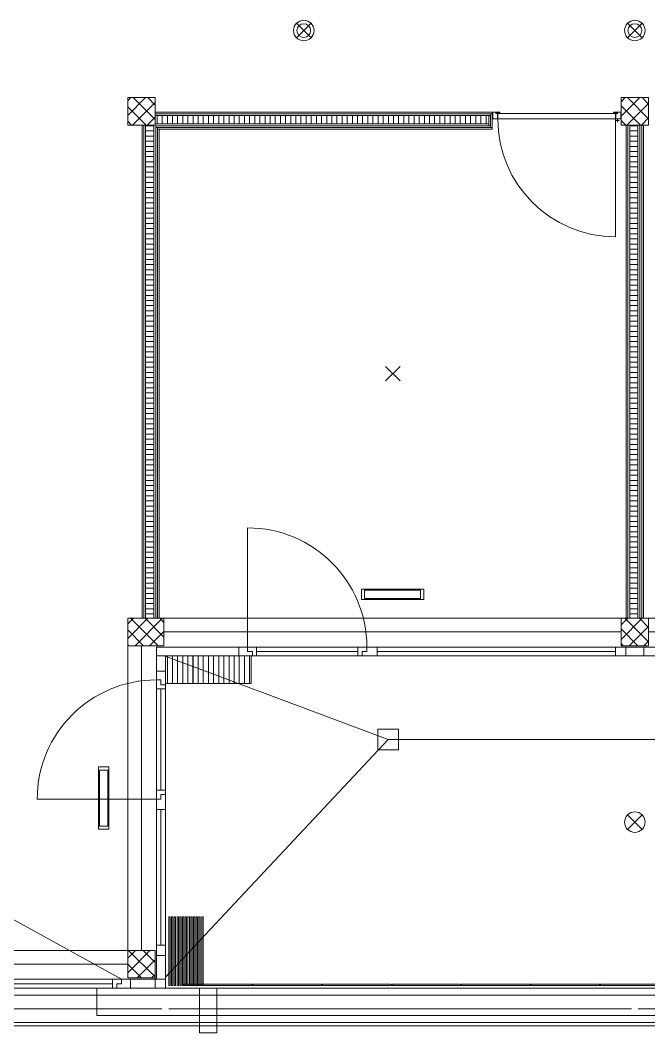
# Model space of a CAD drawing. Extents: x -5275 to 65950, y -3225 to 18875.
# Drawn here: x 15041 to 19626, y -500 to 6890 of the extents above; entities that cross this region are included whole.
import ezdxf

# ---------------------------------------------------------------- set-up
doc = ezdxf.new("R2010")
doc.units = 0
doc.header["$LTSCALE"] = 50
doc.layers.get('0').update_dxf_attribs({"lineweight": 25})
doc.layers.add('Zargen Fenster', color=7, linetype='Continuous', lineweight=25)

# ---------------------------------------------------------------- blocks, each defined once
blk = doc.blocks.new('Blockreferenz-A0MJL02XFC', base_point=(15825, 2325))
at = {"layer": 'Zargen Fenster', "color": 8, "lineweight": 13, "true_color": 0x808080}
for p, q in [((15825, 2483.5), (15866.5, 2525)), ((15825, 2377.4), (15972.6, 2525)), ((16046.7, 2325), (15846.7, 2525)), ((15878.7, 2325), (16078.7, 2525)), ((16089.5, 2388.3), (15952.8, 2525)), ((16089.5, 2494.4), (16058.9, 2525)), ((15940.7, 2325), (15825, 2440.7)), ((15984.7, 2325), (16089.5, 2429.8)), ((15834.6, 2325), (15825, 2334.6))]:
    blk.add_line(p, q, dxfattribs=at)
blk = doc.blocks.new('Blockreferenz-A0MJL0BNFC', base_point=(15825, -100))
at = {"layer": 'Zargen Fenster', "color": 8, "lineweight": 13, "true_color": 0x808080}
for p, q in [((15825, 44), (15881, 100)), ((15825, -62.1), (15987.1, 100)), ((16025, -92.8), (15832.2, 100)), ((16025, 13.3), (15938.3, 100)), ((15926.1, -100), (15825, 1.1)), ((15893.2, -100), (16025, 31.8)), ((15999.2, -100), (16025, -74.2))]:
    blk.add_line(p, q, dxfattribs=at)
blk = doc.blocks.new('Blockreferenz-A0MJL0BPFC', base_point=(19425, 2325))
at = {"layer": 'Zargen Fenster', "color": 8, "lineweight": 13, "true_color": 0x808080}
for p, q in [((19425, 2477.2), (19472.8, 2525)), ((19425, 2371.2), (19578.8, 2525)), ((19625, 2353), (19453, 2525)), ((19625, 2459), (19559, 2525)), ((19546.9, 2325), (19425, 2446.9)), ((19484.9, 2325), (19625, 2465.1)), ((19440.8, 2325), (19425, 2340.8)), ((19591, 2325), (19625, 2359))]:
    blk.add_line(p, q, dxfattribs=at)
blk = doc.blocks.new('Blockreferenz-A0MJL0BTFC', base_point=(15825, 6125))
at = {"layer": 'Zargen Fenster', "color": 8, "lineweight": 13, "true_color": 0x808080}
for p, q in [((15825, 6301.8), (15848.2, 6325)), ((15825, 6195.8), (15954.2, 6325)), ((15860.3, 6125), (16025, 6289.7)), ((16025, 6165.1), (15865.1, 6325)), ((16025, 6271.2), (15971.2, 6325)), ((15959, 6125), (15825, 6259)), ((15853, 6125), (15825, 6153)), ((15966.4, 6125), (16025, 6183.6))]:
    blk.add_line(p, q, dxfattribs=at)
blk = doc.blocks.new('Blockreferenz-A0MJL0BVFC', base_point=(19425, 6125))
at = {"layer": 'Zargen Fenster', "color": 8, "lineweight": 13, "true_color": 0x808080}
for p, q in [((19425, 6295.6), (19454.4, 6325)), ((19425, 6189.5), (19560.5, 6325)), ((19466.5, 6125), (19625, 6283.5)), ((19625, 6171.4), (19471.4, 6325)), ((19625, 6277.4), (19577.4, 6325)), ((19565.3, 6125), (19425, 6265.3)), ((19459.2, 6125), (19425, 6159.2)), ((19572.6, 6125), (19625, 6177.4))]:
    blk.add_line(p, q, dxfattribs=at)
blk = doc.blocks.new('Blockreferenz-A0MJL0BZFC', base_point=(16301.9, 2050))
at = {"layer": 'Zargen Fenster', "color": 8, "lineweight": 13, "true_color": 0x808080}
for p, q in [((16301.9, 2050), (16301.9, 2250)), ((16339.4, 2050), (16339.4, 2250)), ((16376.9, 2050), (16376.9, 2250)), ((16414.4, 2050), (16414.4, 2250)), ((16451.9, 2050), (16451.9, 2250)), ((16489.4, 2050), (16489.4, 2250)), ((16526.9, 2050), (16526.9, 2250)), ((16564.4, 2050), (16564.4, 2250)), ((16601.9, 2050), (16601.9, 2250)), ((16639.4, 2050), (16639.4, 2250)), ((16676.9, 2050), (16676.9, 2250)), ((16714.4, 2050), (16714.4, 2250))]:
    blk.add_line(p, q, dxfattribs=at)
blk = doc.blocks.new('Blockreferenz-A0MJL0DPFC', base_point=(16114.4, 2050))
at = {"layer": 'Zargen Fenster', "color": 8, "lineweight": 13, "true_color": 0x808080}
for p, q in [((16114.4, 2050), (16114.4, 2250)), ((16151.9, 2050), (16151.9, 2250)), ((16189.4, 2050), (16189.4, 2250)), ((16226.9, 2050), (16226.9, 2250)), ((16264.4, 2050), (16264.4, 2250))]:
    blk.add_line(p, q, dxfattribs=at)
blk = doc.blocks.new('Blockreferenz-A0MJL0JNFC', base_point=(16039.4, 6135))
at = {"layer": 'Zargen Fenster', "color": 8, "lineweight": 13, "true_color": 0x808080}
for p, q in [((16039.4, 6135), (16039.4, 6195)), ((16076.9, 6135), (16076.9, 6195)), ((16114.4, 6135), (16114.4, 6195)), ((16151.9, 6135), (16151.9, 6195)), ((16189.4, 6135), (16189.4, 6195)), ((16226.9, 6135), (16226.9, 6195)), ((16264.4, 6135), (16264.4, 6195)), ((16301.9, 6135), (16301.9, 6195)), ((16339.4, 6135), (16339.4, 6195)), ((16376.9, 6135), (16376.9, 6195)), ((16414.4, 6135), (16414.4, 6195)), ((16451.9, 6135), (16451.9, 6195)), ((16489.4, 6135), (16489.4, 6195)), ((16526.9, 6135), (16526.9, 6195)), ((16564.4, 6135), (16564.4, 6195)), ((16601.9, 6135), (16601.9, 6195)), ((16639.4, 6135), (16639.4, 6195)), ((16676.9, 6135), (16676.9, 6195)), ((16714.4, 6135), (16714.4, 6195)), ((16751.9, 6135), (16751.9, 6195)), ((16789.4, 6135), (16789.4, 6195)), ((16826.9, 6135), (16826.9, 6195)), ((16864.4, 6135), (16864.4, 6195)), ((16901.9, 6135), (16901.9, 6195)), ((16939.4, 6135), (16939.4, 6195)), ((16976.9, 6135), (16976.9, 6195)), ((17014.4, 6135), (17014.4, 6195)), ((17051.9, 6135), (17051.9, 6195)), ((17089.4, 6135), (17089.4, 6195)), ((17126.9, 6135), (17126.9, 6195)), ((17164.4, 6135), (17164.4, 6195)), ((17201.9, 6135), (17201.9, 6195)), ((17239.4, 6135), (17239.4, 6195)), ((17276.9, 6135), (17276.9, 6195)), ((17314.4, 6135), (17314.4, 6195)), ((17351.9, 6135), (17351.9, 6195)), ((17389.4, 6135), (17389.4, 6195)), ((17426.9, 6135), (17426.9, 6195)), ((17464.4, 6135), (17464.4, 6195)), ((17501.9, 6135), (17501.9, 6195)), ((17539.4, 6135), (17539.4, 6195)), ((17576.9, 6135), (17576.9, 6195)), ((17614.4, 6135), (17614.4, 6195)), ((17651.9, 6135), (17651.9, 6195)), ((17689.4, 6135), (17689.4, 6195)), ((17726.9, 6135), (17726.9, 6195)), ((17764.4, 6135), (17764.4, 6195)), ((17801.9, 6135), (17801.9, 6195)), ((17839.4, 6135), (17839.4, 6195)), ((17876.9, 6135), (17876.9, 6195)), ((17914.4, 6135), (17914.4, 6195)), ((17951.9, 6135), (17951.9, 6195)), ((17989.4, 6135), (17989.4, 6195)), ((18026.9, 6135), (18026.9, 6195)), ((18064.4, 6135), (18064.4, 6195)), ((18101.9, 6135), (18101.9, 6195)), ((18139.4, 6135), (18139.4, 6195)), ((18176.9, 6135), (18176.9, 6195)), ((18214.4, 6135), (18214.4, 6195)), ((18251.9, 6135), (18251.9, 6195)), ((18289.4, 6135), (18289.4, 6195)), ((18326.9, 6135), (18326.9, 6195)), ((18364.4, 6135), (18364.4, 6195)), ((18401.9, 6135), (18401.9, 6195)), ((18439.4, 6135), (18439.4, 6195))]:
    blk.add_line(p, q, dxfattribs=at)
blk = doc.blocks.new('Blockreferenz-A0MJL0JRFC', base_point=(15955, 2556.9))
at = {"layer": 'Zargen Fenster', "color": 8, "lineweight": 13, "true_color": 0x808080}
for p, q in [((15955, 6119.4), (16015, 6119.4)), ((15955, 6081.9), (16015, 6081.9)), ((15955, 6044.4), (16015, 6044.4)), ((15955, 6006.9), (16015, 6006.9)), ((15955, 5969.4), (16015, 5969.4)), ((15955, 5931.9), (16015, 5931.9)), ((15955, 5894.4), (16015, 5894.4)), ((15955, 5856.9), (16015, 5856.9)), ((15955, 5819.4), (16015, 5819.4)), ((15955, 5781.9), (16015, 5781.9)), ((15955, 5744.4), (16015, 5744.4)), ((15955, 5706.9), (16015, 5706.9)), ((15955, 5669.4), (16015, 5669.4)), ((15955, 5631.9), (16015, 5631.9)), ((15955, 5594.4), (16015, 5594.4)), ((15955, 5556.9), (16015, 5556.9)), ((15955, 5519.4), (16015, 5519.4)), ((15955, 5481.9), (16015, 5481.9)), ((15955, 5444.4), (16015, 5444.4)), ((15955, 5406.9), (16015, 5406.9)), ((15955, 5369.4), (16015, 5369.4)), ((15955, 5331.9), (16015, 5331.9)), ((15955, 5294.4), (16015, 5294.4)), ((15955, 5256.9), (16015, 5256.9)), ((15955, 5219.4), (16015, 5219.4)), ((15955, 5181.9), (16015, 5181.9)), ((15955, 5144.4), (16015, 5144.4)), ((15955, 5106.9), (16015, 5106.9)), ((15955, 5069.4), (16015, 5069.4)), ((15955, 5031.9), (16015, 5031.9)), ((15955, 4994.4), (16015, 4994.4)), ((15955, 4956.9), (16015, 4956.9)), ((15955, 4919.4), (16015, 4919.4)), ((15955, 4881.9), (16015, 4881.9)), ((15955, 4844.4), (16015, 4844.4)), ((15955, 4806.9), (16015, 4806.9)), ((15955, 4769.4), (16015, 4769.4)), ((15955, 4731.9), (16015, 4731.9)), ((15955, 4694.4), (16015, 4694.4)), ((15955, 4656.9), (16015, 4656.9)), ((15955, 4619.4), (16015, 4619.4)), ((15955, 4581.9), (16015, 4581.9)), ((15955, 4544.4), (16015, 4544.4)), ((15955, 4506.9), (16015, 4506.9)), ((15955, 4469.4), (16015, 4469.4)), ((15955, 4431.9), (16015, 4431.9)), ((15955, 4394.4), (16015, 4394.4)), ((15955, 4356.9), (16015, 4356.9)), ((15955, 4319.4), (16015, 4319.4)), ((15955, 4281.9), (16015, 4281.9)), ((15955, 4244.4), (16015, 4244.4)), ((15955, 4206.9), (16015, 4206.9)), ((15955, 4169.4), (16015, 4169.4)), ((15955, 4131.9), (16015, 4131.9)), ((15955, 4094.4), (16015, 4094.4)), ((15955, 4056.9), (16015, 4056.9)), ((15955, 4019.4), (16015, 4019.4)), ((15955, 3981.9), (16015, 3981.9)), ((15955, 3944.4), (16015, 3944.4)), ((15955, 3906.9), (16015, 3906.9)), ((15955, 3869.4), (16015, 3869.4)), ((15955, 3831.9), (16015, 3831.9)), ((15955, 3794.4), (16015, 3794.4)), ((15955, 3756.9), (16015, 3756.9)), ((15955, 3719.4), (16015, 3719.4)), ((15955, 3681.9), (16015, 3681.9)), ((15955, 3644.4), (16015, 3644.4)), ((15955, 3606.9), (16015, 3606.9)), ((15955, 3569.4), (16015, 3569.4)), ((15955, 3531.9), (16015, 3531.9)), ((15955, 3494.4), (16015, 3494.4)), ((15955, 3456.9), (16015, 3456.9)), ((15955, 3419.4), (16015, 3419.4)), ((15955, 3381.9), (16015, 3381.9)), ((15955, 3344.4), (16015, 3344.4)), ((15955, 3306.9), (16015, 3306.9)), ((15955, 3269.4), (16015, 3269.4)), ((15955, 3231.9), (16015, 3231.9)), ((15955, 3194.4), (16015, 3194.4)), ((15955, 3156.9), (16015, 3156.9)), ((15955, 3119.4), (16015, 3119.4)), ((15955, 3081.9), (16015, 3081.9)), ((15955, 3044.4), (16015, 3044.4)), ((15955, 3006.9), (16015, 3006.9)), ((15955, 2969.4), (16015, 2969.4)), ((15955, 2931.9), (16015, 2931.9)), ((15955, 2894.4), (16015, 2894.4)), ((15955, 2856.9), (16015, 2856.9)), ((15955, 2819.4), (16015, 2819.4)), ((15955, 2781.9), (16015, 2781.9)), ((15955, 2744.4), (16015, 2744.4)), ((15955, 2706.9), (16015, 2706.9)), ((15955, 2669.4), (16015, 2669.4)), ((15955, 2631.9), (16015, 2631.9)), ((15955, 2594.4), (16015, 2594.4)), ((15955, 2556.9), (16015, 2556.9))]:
    blk.add_line(p, q, dxfattribs=at)
blk = doc.blocks.new('Blockreferenz-A0MJL0JTFC', base_point=(19487.5, 2556.9))
at = {"layer": 'Zargen Fenster', "color": 8, "lineweight": 13, "true_color": 0x808080}
for p, q in [((19487.5, 6119.4), (19547.5, 6119.4)), ((19487.5, 6081.9), (19547.5, 6081.9)), ((19487.5, 6044.4), (19547.5, 6044.4)), ((19487.5, 6006.9), (19547.5, 6006.9)), ((19487.5, 5969.4), (19547.5, 5969.4)), ((19487.5, 5931.9), (19547.5, 5931.9)), ((19487.5, 5894.4), (19547.5, 5894.4)), ((19487.5, 5856.9), (19547.5, 5856.9)), ((19487.5, 5819.4), (19547.5, 5819.4)), ((19487.5, 5781.9), (19547.5, 5781.9)), ((19487.5, 5744.4), (19547.5, 5744.4)), ((19487.5, 5706.9), (19547.5, 5706.9)), ((19487.5, 5669.4), (19547.5, 5669.4)), ((19487.5, 5631.9), (19547.5, 5631.9)), ((19487.5, 5594.4), (19547.5, 5594.4)), ((19487.5, 5556.9), (19547.5, 5556.9)), ((19487.5, 5519.4), (19547.5, 5519.4)), ((19487.5, 5481.9), (19547.5, 5481.9)), ((19487.5, 5444.4), (19547.5, 5444.4)), ((19487.5, 5406.9), (19547.5, 5406.9)), ((19487.5, 5369.4), (19547.5, 5369.4)), ((19487.5, 5331.9), (19547.5, 5331.9)), ((19487.5, 5294.4), (19547.5, 5294.4)), ((19487.5, 5256.9), (19547.5, 5256.9)), ((19487.5, 5219.4), (19547.5, 5219.4)), ((19487.5, 5181.9), (19547.5, 5181.9)), ((19487.5, 5144.4), (19547.5, 5144.4)), ((19487.5, 5106.9), (19547.5, 5106.9)), ((19487.5, 5069.4), (19547.5, 5069.4)), ((19487.5, 5031.9), (19547.5, 5031.9)), ((19487.5, 4994.4), (19547.5, 4994.4)), ((19487.5, 4956.9), (19547.5, 4956.9)), ((19487.5, 4919.4), (19547.5, 4919.4)), ((19487.5, 4881.9), (19547.5, 4881.9)), ((19487.5, 4844.4), (19547.5, 4844.4)), ((19487.5, 4806.9), (19547.5, 4806.9)), ((19487.5, 4769.4), (19547.5, 4769.4)), ((19487.5, 4731.9), (19547.5, 4731.9)), ((19487.5, 4694.4), (19547.5, 4694.4)), ((19487.5, 4656.9), (19547.5, 4656.9)), ((19487.5, 4619.4), (19547.5, 4619.4)), ((19487.5, 4581.9), (19547.5, 4581.9)), ((19487.5, 4544.4), (19547.5, 4544.4)), ((19487.5, 4506.9), (19547.5, 4506.9)), ((19487.5, 4469.4), (19547.5, 4469.4)), ((19487.5, 4431.9), (19547.5, 4431.9)), ((19487.5, 4394.4), (19547.5, 4394.4)), ((19487.5, 4356.9), (19547.5, 4356.9)), ((19487.5, 4319.4), (19547.5, 4319.4)), ((19487.5, 4281.9), (19547.5, 4281.9)), ((19487.5, 4244.4), (19547.5, 4244.4)), ((19487.5, 4206.9), (19547.5, 4206.9)), ((19487.5, 4169.4), (19547.5, 4169.4)), ((19487.5, 4131.9), (19547.5, 4131.9)), ((19487.5, 4094.4), (19547.5, 4094.4)), ((19487.5, 4056.9), (19547.5, 4056.9)), ((19487.5, 4019.4), (19547.5, 4019.4)), ((19487.5, 3981.9), (19547.5, 3981.9)), ((19487.5, 3944.4), (19547.5, 3944.4)), ((19487.5, 3906.9), (19547.5, 3906.9)), ((19487.5, 3869.4), (19547.5, 3869.4)), ((19487.5, 3831.9), (19547.5, 3831.9)), ((19487.5, 3794.4), (19547.5, 3794.4)), ((19487.5, 3756.9), (19547.5, 3756.9)), ((19487.5, 3719.4), (19547.5, 3719.4)), ((19487.5, 3681.9), (19547.5, 3681.9)), ((19487.5, 3644.4), (19547.5, 3644.4)), ((19487.5, 3606.9), (19547.5, 3606.9)), ((19487.5, 3569.4), (19547.5, 3569.4)), ((19487.5, 3531.9), (19547.5, 3531.9)), ((19487.5, 3494.4), (19547.5, 3494.4)), ((19487.5, 3456.9), (19547.5, 3456.9)), ((19487.5, 3419.4), (19547.5, 3419.4)), ((19487.5, 3381.9), (19547.5, 3381.9)), ((19487.5, 3344.4), (19547.5, 3344.4)), ((19487.5, 3306.9), (19547.5, 3306.9)), ((19487.5, 3269.4), (19547.5, 3269.4)), ((19487.5, 3231.9), (19547.5, 3231.9)), ((19487.5, 3194.4), (19547.5, 3194.4)), ((19487.5, 3156.9), (19547.5, 3156.9)), ((19487.5, 3119.4), (19547.5, 3119.4)), ((19487.5, 3081.9), (19547.5, 3081.9)), ((19487.5, 3044.4), (19547.5, 3044.4)), ((19487.5, 3006.9), (19547.5, 3006.9)), ((19487.5, 2969.4), (19547.5, 2969.4)), ((19487.5, 2931.9), (19547.5, 2931.9)), ((19487.5, 2894.4), (19547.5, 2894.4)), ((19487.5, 2856.9), (19547.5, 2856.9)), ((19487.5, 2819.4), (19547.5, 2819.4)), ((19487.5, 2781.9), (19547.5, 2781.9)), ((19487.5, 2744.4), (19547.5, 2744.4)), ((19487.5, 2706.9), (19547.5, 2706.9)), ((19487.5, 2669.4), (19547.5, 2669.4)), ((19487.5, 2631.9), (19547.5, 2631.9)), ((19487.5, 2594.4), (19547.5, 2594.4)), ((19487.5, 2556.9), (19547.5, 2556.9))]:
    blk.add_line(p, q, dxfattribs=at)

msp = doc.modelspace()

# ---------------------------------------------------------------- linework, layer by layer
at = {"layer": 'Zargen Fenster', "color": 8, "linetype": 'Continuous', "lineweight": 13, "true_color": 0x808080}
for p, q in [((17057, 6762), (17163, 6868)), ((17163, 6762), (17057, 6868)), ((19472, 6762), (19578, 6868)), ((19578, 6762), (19472, 6868)), ((16025, 6325), (15825, 6325)), ((15825, 6325), (15825, 6125)), ((16025, 6125), (16025, 6325)), ((19625, 6325), (19425, 6325)), ((19425, 6325), (19425, 6125)), ((19625, 6125), (19625, 6325)), ((16025, 6220), (18485, 6220)), ((18485, 6095), (18485, 6220)), ((18540, 6220), (18488, 6220)), ((18488, 6220), (18488, 6169.5)), ((18512, 6210), (18512, 6217)), ((18512, 6217), (18540, 6217)), ((18523, 6210), (18512, 6210)), ((18523, 6169.5), (18523, 6210)), ((18525, 6209.5), (19385, 6209.5)), ((18525, 6169.5), (18525, 6209.5)), ((18540, 6217), (18540, 6220)), ((19422, 6220), (19370, 6220)), ((19370, 6220), (19370, 6217)), ((19370, 6217), (19398, 6217)), ((19385, 6209.5), (19385, 5309.5)), ((19398, 6210), (19387, 6210)), ((19387, 6210), (19387, 6169.5)), ((19398, 6217), (19398, 6210)), ((19422, 6169.5), (19422, 6220)), ((18485, 6207.5), (16025, 6207.5)), ((18472.5, 6195), (16025, 6195)), ((16025, 6135), (18460, 6135)), ((18460, 6120), (18460, 6195)), ((18472.5, 6107.5), (18472.5, 6207.5)), ((18488, 6169.5), (18523, 6169.5)), ((19385, 6169.5), (18525, 6169.5)), ((19387, 6169.5), (19422, 6169.5)), ((19387, 6158.6), (19411.9, 6158.6)), ((19399.4, 6146.2), (19399.4, 6171.1)), ((15825, 6125), (16025, 6125)), ((15930, 6125), (15930, 2525)), ((15942.5, 2525), (15942.5, 6125)), ((15955, 2525), (15955, 6125)), ((16015, 6125), (16015, 2525)), ((16030, 6120), (18472.5, 6120)), ((16030, 2525), (16030, 6120)), ((16030, 6107.5), (18485, 6107.5)), ((16042.5, 2525), (16042.5, 6107.5)), ((18485, 6095), (16042.5, 6095)), ((16055, 2525), (16055, 6095)), ((19425, 6125), (19625, 6125)), ((19462.5, 2525), (19462.5, 6125)), ((19475, 6125), (19475, 2525)), ((19487.5, 6125), (19487.5, 2525)), ((19547.5, 6125), (19547.5, 2525)), ((19562.5, 2525), (19562.5, 6125)), ((19575, 2525), (19575, 6125)), ((19587.5, 6125), (19587.5, 2525)), ((17705.7, 4257), (17811.8, 4363)), ((17811.8, 4257), (17705.7, 4363)), ((16700, 2282.5), (16700, 3185)), ((17984.7, 2738), (17529.7, 2738)), ((17529.7, 2738), (17529.7, 2662)), ((17984.7, 2662), (17984.7, 2738)), ((17529.7, 2662), (17984.7, 2662)), ((17962.3, 2729.5), (17552.2, 2729.5)), ((17552.2, 2729.5), (17552.2, 2670.5)), ((17552.2, 2670.5), (17962.3, 2670.5)), ((17962.3, 2670.5), (17962.3, 2729.5)), ((15825, -100), (15825, 2525)), ((30425, 2525), (15825, 2525)), ((16089.5, 2525), (16089.5, 2325)), ((19425, 2525), (19425, 2325)), ((19625, 2325), (19625, 2525)), ((19425, 2425), (16089.5, 2425)), ((19625, 2425), (22957.5, 2425)), ((16089.5, 2325), (15825, 2325)), ((15925, 100), (15925, 2325)), ((23111, 2315), (16035, 2315)), ((16035, 2315), (16035, -110)), ((16635, 2315), (16635, 2250)), ((16765, 2250), (16765, 2315)), ((17505, 2250), (17505, 2315)), ((17570, 2315), (17570, 2282.5)), ((17645, 2250), (17645, 2315)), ((19385, 2315), (19385, 2250)), ((19425, 2325), (19625, 2325)), ((19460, 2315), (19460, 2250)), ((19590, 2250), (19590, 2315)), ((23111, 2250), (16035, 2250)), ((16100, 65), (16100, 2250)), ((17725, 1640), (16105, 2245)), ((16300, 2250), (16300, 2050)), ((16700, 2282.5), (16735, 2282.5)), ((16725, 2250), (16725, 2050)), ((16735, 2282.5), (16735, 2250)), ((16765, 2282.5), (17505, 2282.5)), ((17535, 2282.5), (17535, 2250)), ((17570, 2282.5), (17535, 2282.5)), ((17645, 2282.5), (19385, 2282.5)), ((16035, 2140), (16100, 2140)), ((16035, 2075), (16067.5, 2075)), ((16067.5, 2075), (16067.5, 2040)), ((16100, 2010), (16035, 2010)), ((16067.5, 2040), (16100, 2040)), ((16067.5, 2010), (16067.5, 1270)), ((16725, 2050), (16100, 2050)), ((17650, 1715), (17800, 1715)), ((17650, 1565), (17650, 1715)), ((17800, 1715), (17800, 1565)), ((17725, 1640), (16100, -95)), ((21325, 1640), (17725, 1640)), ((17800, 1565), (17650, 1565)), ((15688, 1440), (15612, 1440)), ((15612, 1440), (15612, 985)), ((15679.5, 1417.5), (15620.5, 1417.5)), ((15620.5, 1417.5), (15620.5, 1007.5)), ((15679.5, 1007.5), (15679.5, 1417.5)), ((15688, 985), (15688, 1440)), ((16100, 1270), (16035, 1270)), ((16067.5, 1205), (15165, 1205)), ((16067.5, 1205), (16067.5, 1240)), ((16067.5, 1240), (16100, 1240)), ((16100, 1130), (16035, 1130)), ((16067.5, 1130), (16067.5, 140)), ((19472, 984.5), (19578, 1090.5)), ((19578, 984.5), (19472, 1090.5)), ((15612, 985), (15688, 985)), ((15620.5, 1007.5), (15679.5, 1007.5)), ((14204.2, 760), (15780, -110)), ((16125, 345), (16135, 345)), ((16125, -155), (16125, 345)), ((16135, 345), (16135, -155)), ((16145, 345), (16155, 345)), ((16145, -155), (16145, 345)), ((16155, 345), (16155, -155)), ((16165, 345), (16175, 345)), ((16165, -155), (16165, 345)), ((16175, 345), (16175, -155)), ((16185, 345), (16195, 345)), ((16185, -155), (16185, 345)), ((16195, 345), (16195, -155)), ((16205, 345), (16215, 345)), ((16205, -155), (16205, 345)), ((16215, 345), (16215, -155)), ((16225, 345), (16235, 345)), ((16225, -155), (16225, 345)), ((16235, 345), (16235, -155)), ((16245, 345), (16255, 345)), ((16245, -155), (16245, 345)), ((16255, 345), (16255, -155)), ((16265, 345), (16275, 345)), ((16265, -155), (16265, 345)), ((16275, 345), (16275, -155)), ((16285, 345), (16295, 345)), ((16285, -155), (16285, 345)), ((16295, 345), (16295, -155)), ((16305, 345), (16315, 345)), ((16305, -155), (16305, 345)), ((16315, 345), (16315, -155)), ((16325, 345), (16335, 345)), ((16325, -155), (16325, 345)), ((16335, 345), (16335, -155)), ((16345, 345), (16355, 345)), ((16345, -155), (16345, 345)), ((16355, 345), (16355, -155)), ((16365, 345), (16375, 345)), ((16365, -155), (16365, 345)), ((16375, 345), (16375, -155)), ((16025, 100), (7025, 100)), ((16025, -175), (16025, 100)), ((16035, 140), (16100, 140)), ((16100, 65), (16035, 65)), ((16100, -175), (16100, 65)), ((15825, 0), (11692.5, 0)), ((16100, -110), (6950, -110)), ((14045, -142.5), (15715, -142.5)), ((15715, -110), (15715, -175)), ((15745, -142.5), (15745, -175)), ((15780, -142.5), (15745, -142.5)), ((15780, -110), (15780, -142.5)), ((15825, -100), (16025, -100)), ((15845, -175), (15845, -110)), ((16232.1, -145), (16732.1, -145)), ((16232.1, -155), (16232.1, -145)), ((16732.1, -145), (16732.1, -155)), ((16739.3, -145), (17239.3, -145)), ((16739.3, -155), (16739.3, -145)), ((17239.3, -145), (17239.3, -155)), ((17246.4, -145), (17746.4, -145)), ((17246.4, -155), (17246.4, -145)), ((17746.4, -145), (17746.4, -155)), ((17753.6, -145), (18253.6, -145)), ((17753.6, -155), (17753.6, -145)), ((18253.6, -145), (18253.6, -155)), ((18260.7, -145), (18760.7, -145)), ((18260.7, -155), (18260.7, -145)), ((18760.7, -145), (18760.7, -155)), ((18767.9, -145), (19267.9, -145)), ((18767.9, -155), (18767.9, -145)), ((19267.9, -145), (19267.9, -155)), ((19275, -145), (19275, -155)), ((19775, -145), (19275, -145)), ((65950, -175), (-5025, -175)), ((15600, -375), (15600, -175)), ((16135, -155), (16125, -155)), ((16155, -155), (16145, -155)), ((16175, -155), (16165, -155)), ((16195, -155), (16185, -155)), ((16215, -155), (16205, -155)), ((16732.1, -155), (16225, -155)), ((16350, -500), (16350, -175)), ((16475, -500), (16475, -175)), ((17239.3, -155), (16739.3, -155)), ((17746.4, -155), (17246.4, -155)), ((18253.6, -155), (17753.6, -155)), ((18760.7, -155), (18260.7, -155)), ((19267.9, -155), (18767.9, -155)), ((19275, -155), (19775, -155)), ((12325, -225), (22825, -225)), ((12375, -325), (16075, -325)), ((19500, -325), (16125, -325)), ((19550, -325), (22775, -325)), ((65950, -425), (-5275, -425)), ((30650, -375), (15600, -375)), ((22825, -450), (12325, -450)), ((16350, -500), (16475, -500))]:
    msp.add_line(p, q, dxfattribs=at)
for centre, radius in [((17110, 6815), 75), ((19525, 6815), 75), ((17110, 6815), 50), ((19525, 6815), 50), ((19525, 1037.5), 75)]:
    msp.add_circle(centre, radius, dxfattribs=at)
for centre, radius, start, end in [((19385, 6169.5), 860, 180, 270), ((16700, 2315), 870, 0, 90), ((16035, 1205), 870, 90, 180)]:
    msp.add_arc(centre, radius, start, end, dxfattribs=at)

# ---------------------------------------------------------------- block references
for name, p in [('Blockreferenz-A0MJL0BTFC', (15825, 6125)), ('Blockreferenz-A0MJL0BVFC', (19425, 6125)), ('Blockreferenz-A0MJL0JNFC', (16039.4, 6135)), ('Blockreferenz-A0MJL0JRFC', (15955, 2556.9)), ('Blockreferenz-A0MJL0JTFC', (19487.5, 2556.9)), ('Blockreferenz-A0MJL02XFC', (15825, 2325)), ('Blockreferenz-A0MJL0BPFC', (19425, 2325)), ('Blockreferenz-A0MJL0DPFC', (16114.4, 2050)), ('Blockreferenz-A0MJL0BZFC', (16301.9, 2050)), ('Blockreferenz-A0MJL0BNFC', (15825, -100))]:
    msp.add_blockref(name, p)

doc.saveas('drawing.dxf')
